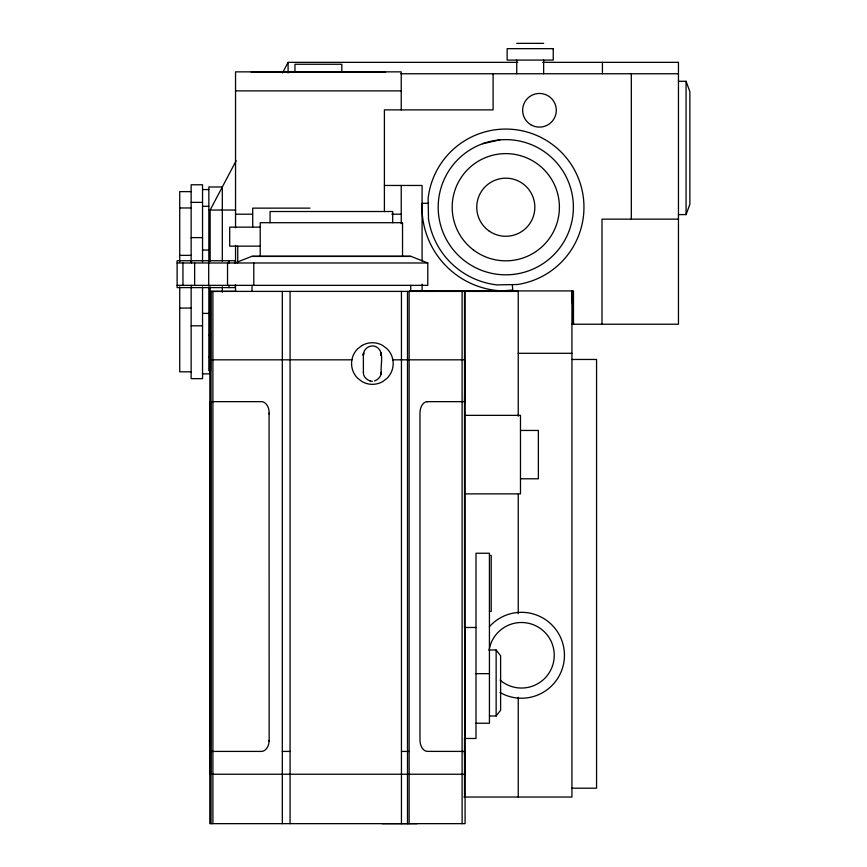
<?xml version="1.0" encoding="UTF-8"?>
<svg xmlns="http://www.w3.org/2000/svg" width="867" height="867" viewBox="0 0 867 867"><rect width="100%" height="100%" fill="white"/><g stroke="black" fill="none" stroke-linecap="round" stroke-linejoin="round"><path stroke-width="1.3" d="M269.149 741.047L269.073 410.882A11.401 7.89 90 0 0 261.899 401.649L209.792 401.649M464.539 797.033L464.539 737.893M464.625 401.649L465.005 359.827L392.697 359.827M464.539 401.649L465.005 359.827M363.381 354.885C363.262 349.238 369.147 344.806 374.577 346.171C385.555 349.845 380.147 364.238 381.285 372.474M381.057 374.349L381.285 372.171C381.697 376.061 377.784 379.93 374.577 380.949M363.381 355.773L363.609 352.685L363.381 355.069L363.609 353.779M269.16 414.09L269.16 413.028M678.46 214.593L686.068 214.593L689.872 204.287L689.872 91.609L686.068 81.292L678.46 81.292M236.138 160.774L210.15 210.031L210.15 261.238M282.512 72.915L288.093 62.348L517.632 62.348M489.432 715.99L496.141 715.99L500.617 710.181L500.617 655.788L496.141 649.979L489.432 649.979M234.979 262.983L252.015 256.264L410.741 256.264L427.778 262.983L427.778 285.351L177.128 285.351M482.605 143.727A67.593 67.593 0 0 1 572.372 218.885A67.593 67.593 0 0 1 462.404 259.06A67.593 67.593 0 0 1 482.605 143.727L499.825 139.89M261.151 751.407L262.777 751.277A11.401 7.89 -90 0 0 268.748 743.821L269.149 740.418M208.849 286.836L208.849 370.729L210.529 370.729L210.529 291.399L236.203 291.345M410.481 291.03L422.641 290.998M516.732 43.35L543.652 43.35M542.731 62.348L678.46 62.348L678.46 324.225L571.83 324.225M251.17 72.167L385.609 72.167M400.901 73.76L678.46 73.76M235.542 90.872L401.237 90.872M384.395 185.462L422.088 185.462L422.088 261.184M202.542 189.559L208.849 189.559M191.141 191.618L179.729 191.618L179.729 261.921M191.141 202.369L202.542 202.369M428.2 203.301L422.088 203.301A83.796 83.796 0 0 0 501.874 290.922L512.765 290.012L512.31 284.614M202.542 206.281L208.849 206.281M179.729 207.972L191.141 207.972M309.931 208.134L252.72 208.134L252.72 226.916M208.849 210.031L235.737 210.031M235.542 214.203L252.286 214.203M391.808 214.203L401.237 214.203M678.46 219.145L601.991 219.145L601.991 324.225M260.49 227.143L229.701 227.143L229.701 246.152L260.49 246.152M191.141 237.623L202.542 237.623M202.542 250.032L208.849 250.032M179.729 255.364L191.141 255.364M252.015 256.415L410.741 256.415M177.128 262.983L427.778 262.983M409.907 290.922L573.477 290.922L573.477 324.225L571.938 290.922M409.939 291.149L435.624 291.149M210.529 291.399L518.238 291.399L518.238 416.247M179.729 308.067L191.141 308.067M202.542 313.399L208.849 313.399M191.141 325.808L202.542 325.808M208.849 335.345L210.529 335.345M518.238 353.303L571.938 353.303M208.849 357.15L210.15 357.15M571.938 359.469L596.561 359.469L596.561 788.201L571.938 788.201M352.056 359.827L209.792 359.827L209.857 335.67L209.814 823.65L465.08 823.65L465.005 291.399M191.141 371.813L179.729 371.813L179.729 286.901M202.542 373.872L210.15 373.872L210.15 286.836M427.29 401.649L465.08 401.649M464.539 415.358L520.482 415.358L520.482 493.876L464.539 493.876M520.482 430.455L538.374 430.455L538.374 478.79L520.482 478.79M489.432 555.476L491.221 555.476L491.221 611.419L489.432 611.419M476.005 627.491L464.82 627.491L464.82 738.478L476.005 738.478L476.005 553.244L489.432 553.244L489.432 723.241L476.005 723.241M476.005 673.659L489.432 673.659M209.792 751.418L261.097 751.418M282.317 751.418L290.077 751.418M401.443 751.418L409.137 751.418M465.08 751.418L427.474 751.386A11.401 7.478 -90 0 1 419.975 740.006L419.975 413.05A11.401 7.478 90 0 1 425.502 402.017L427.583 401.649M209.792 774.231L465.08 774.231L464.539 751.418L464.972 774.231M463.953 797.033L571.938 797.033L571.938 291.377M370.101 381.144L372.333 381.274M370.296 380.96C366.513 379.779 362.991 376.441 363.381 372.171M381.057 353.779L381.285 354.885L381.057 352.685L381.285 355.773L381.057 352.685M572.112 291.377L573.477 324.225M686.068 81.292L686.068 214.593M631.317 73.76L631.317 219.145M602.424 62.348L602.424 73.76M543.652 60.083L543.652 73.76M518.238 494.32L518.238 613.717M518.238 697.285L518.238 797.033M516.732 60.083L516.732 73.76M496.141 649.979L496.141 715.99M493.106 73.76L493.106 109.881L384.395 109.881L384.395 211.591M464.539 291.399L464.539 628.38M462.111 291.399L462.111 823.65M422.088 284.17L422.088 291.399M417.211 823.65L381.957 823.65M410.741 285.351L410.741 291.399M409.137 291.399L409.137 823.65M407.512 291.399L407.512 823.65M402.537 256.264L402.537 222.7L260.219 222.7L260.219 256.264M401.443 291.399L401.443 823.65M401.237 109.881L401.237 71.863L235.542 71.863L235.542 227.75M401.237 185.462L401.237 223.686M392.686 222.7L392.686 211.515L270.07 211.515L270.07 222.7M363.381 354.581L363.381 372.474M341.804 72.167L341.804 64.256L294.964 64.256L294.964 72.167M290.077 291.399L290.077 823.65M288.093 62.348L288.093 72.915M282.317 291.399L282.317 823.65M253.793 262.983L253.793 285.351M252.015 285.351L252.015 291.399M237.742 246.152L237.742 262.885M235.542 245.35L235.542 262.95M235.542 284.625L235.542 291.399M235.217 263.33L235.217 260.739L177.128 260.739L177.128 287.595L235.217 287.595L235.217 285.351M229.029 260.739L229.029 262.983M229.029 285.351L229.029 287.595M227.533 262.983L227.533 285.351M222.31 261.238L222.31 186.99L208.849 186.99L208.849 261.834M222.31 286.836L222.31 292.222M212.903 291.399L212.903 823.65M211.039 291.399L211.039 823.65M210.573 401.649L210.573 774.231M209.987 401.649L209.987 774.231M208.698 262.983L208.698 285.351M202.542 261.91L202.542 184.769L191.141 184.769L191.141 261.91M202.542 286.999L202.542 378.662L191.141 378.662L191.141 286.901M194.641 262.983L194.641 285.351M191.455 260.739L191.455 262.983M191.455 285.351L191.455 287.595M182.959 262.983L182.959 285.351M489.4 626.7A42.96 42.96 0 0 1 547.803 621.314A42.96 42.96 0 0 1 557.145 679.229A42.96 42.96 0 0 1 499.999 692.473M489.075 650.38A32.773 32.773 0 0 1 532.305 624.338A32.773 32.773 0 0 1 549.862 671.665A32.773 32.773 0 0 1 500.096 680.107M361.973 345.51L357.659 348.816A20.808 20.808 0 0 0 357.659 378.24L361.973 381.556A20.808 20.808 0 0 0 382.78 381.556L387.094 378.24A20.808 20.808 0 0 0 387.094 348.816L382.78 345.51A20.808 20.808 0 0 0 361.973 345.51M517.491 284.506L497.094 284.907A78.171 78.171 0 0 1 428.504 218.928L428.114 198.521A78.171 78.171 0 0 1 507.694 129.085A78.171 78.171 0 0 1 583.805 202.304A78.171 78.171 0 0 1 517.491 284.506M553.233 48.671L507.152 48.671L507.152 60.083L553.233 60.083L553.233 48.671M473.447 249.967A53.602 53.602 0 0 0 558.987 213.867A53.602 53.602 0 0 0 484.946 157.837A53.602 53.602 0 0 0 473.447 249.967M488.717 230.72A29.044 29.044 0 0 0 534.679 210.269A29.044 29.044 0 0 0 493.984 180.683A29.044 29.044 0 0 0 488.717 230.72M530.712 124.653A16.831 16.831 0 0 0 556.3 110.683A16.831 16.831 0 0 0 531.406 95.511A16.831 16.831 0 0 0 530.712 124.653"/></g></svg>
